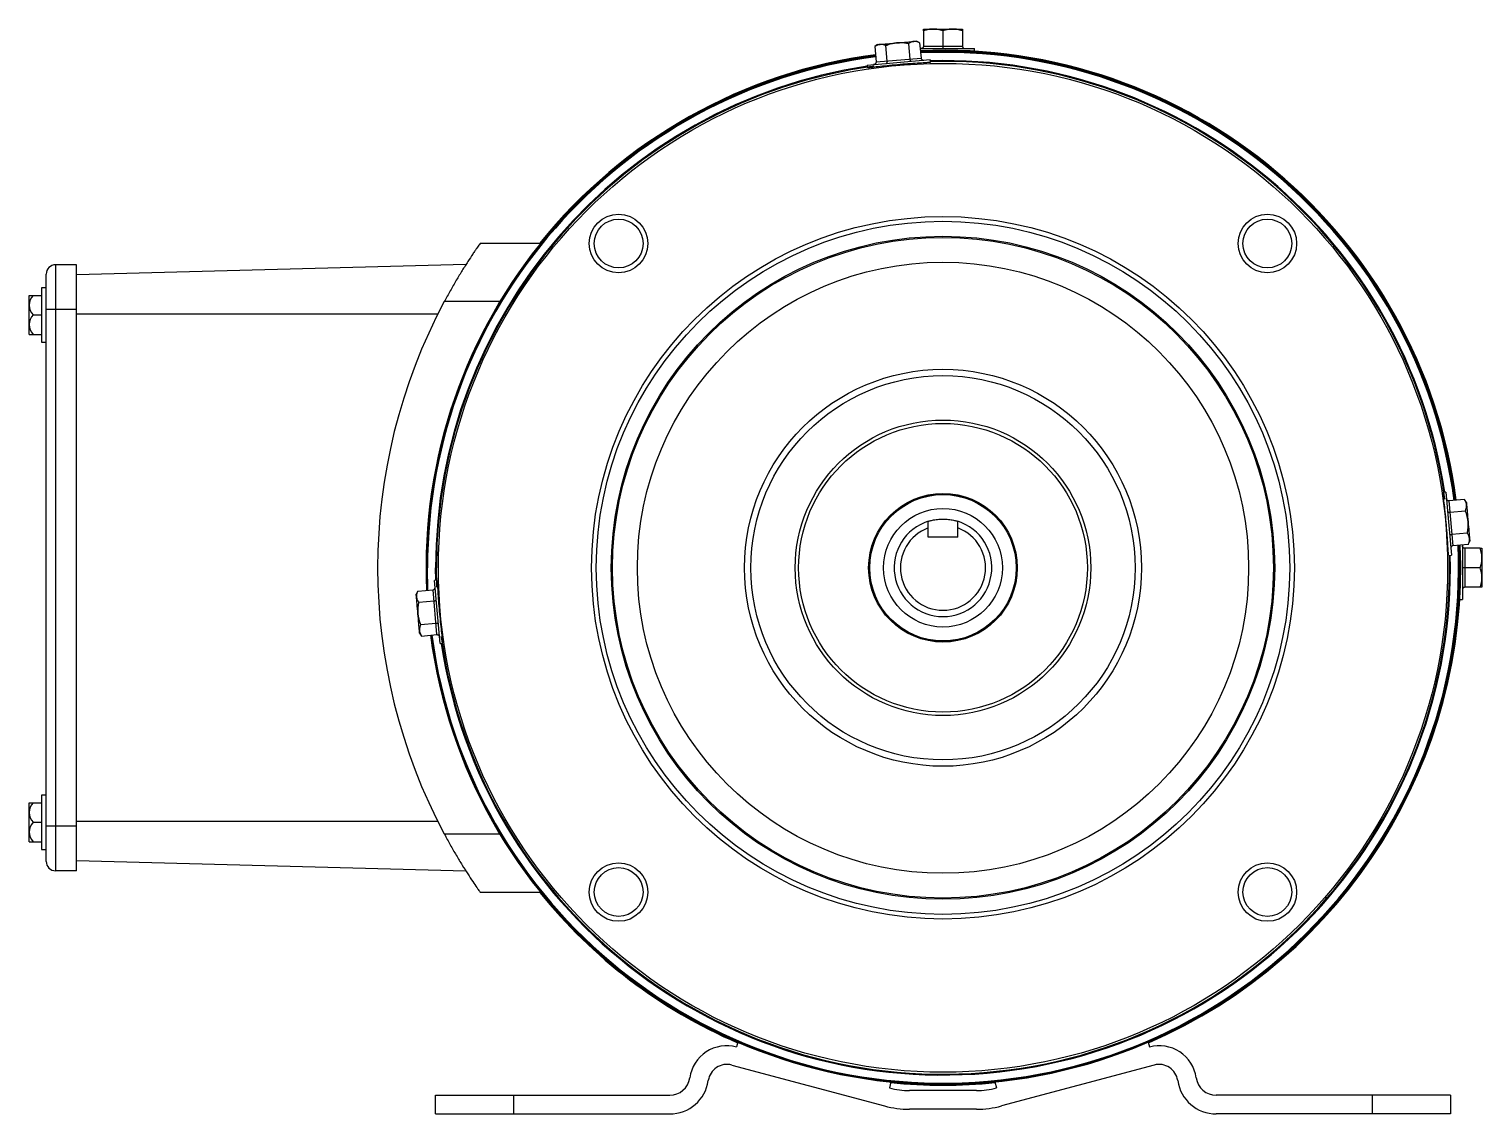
# Paper-space layout '_Right' of a CAD drawing. Header units: inches. Extents: x -5.85 to 3.45, y -3.5 to 3.45.
import ezdxf

# ---------------------------------------------------------------- set-up
doc = ezdxf.new("R2010")
doc.units = ezdxf.units.IN
doc.header["$MEASUREMENT"] = 0

psp = doc.layouts.new('_Right')

# ---------------------------------------------------------------- linework, layer by layer
at = {"color": 7, "linetype": 'Continuous', "lineweight": 25}
for p, q in [((-0.4187, 3.3513), (-0.4371, 3.3384)), ((-0.2213, 3.3573), (-0.2127, 3.2589)), ((-0.1494, 3.3636), (-0.1696, 3.3731)), ((-0.1494, 3.3636), (-0.1408, 3.2652)), ((-0.125, 3.4398), (-0.125, 3.341)), ((0, 3.4398), (0, 3.341)), ((0.125, 3.4398), (0.125, 3.341)), ((-0.437, 3.3385), (-0.4284, 3.24)), ((-0.4284, 3.24), (-0.1408, 3.2652)), ((-0.3565, 3.2463), (-0.3651, 3.3447)), ((-0.1461, 3.326), (0.2028, 3.326)), ((-0.125, 3.341), (0.125, 3.341)), ((0.2028, 3.3088), (0.2028, 3.326)), ((-0.4853, 3.22), (-0.0812, 3.2553)), ((-0.4853, 3.22), (-0.4838, 3.2027)), ((-0.0797, 3.238), (-0.0812, 3.2553)), ((-2.9628, 2.08), (-2.5749, 2.08)), ((-5.7421, -1.881), (-5.7421, 1.881)), ((-5.6821, 1.941), (-5.6821, -1.941)), ((-5.5491, 1.941), (-5.6821, 1.941)), ((-3.0545, 1.9428), (-5.5491, 1.8775)), ((-5.5491, -1.941), (-5.5491, 1.941)), ((-5.7421, 1.794), (-5.7731, 1.794)), ((-5.7731, 1.794), (-5.7731, 1.446)), ((-5.8521, 1.745), (-5.7731, 1.745)), ((-5.8521, 1.495), (-5.8521, 1.745)), ((-5.8251, 1.62), (-5.7731, 1.62)), ((-5.5491, 1.655), (-5.7421, 1.655)), ((-3.2348, 1.625), (-5.5491, 1.625)), ((-5.8521, 1.495), (-5.7731, 1.495)), ((-5.7731, 1.446), (-5.7421, 1.446)), ((3.22, 0.4853), (3.2027, 0.4838)), ((3.22, 0.4853), (3.2553, 0.0812)), ((3.3385, 0.437), (3.24, 0.4284)), ((3.24, 0.4284), (3.2652, 0.1408)), ((3.3513, 0.4187), (3.3384, 0.4371)), ((3.2463, 0.3565), (3.3447, 0.3651)), ((-0.094, 0.1971), (-0.094, 0.2556)), ((0.094, 0.1971), (-0.094, 0.1971)), ((0.094, 0.1971), (0.094, 0.2556)), ((3.3573, 0.2213), (3.2589, 0.2127)), ((3.3636, 0.1494), (3.2652, 0.1408)), ((3.3101, 0), (3.3069, 0.1444)), ((3.326, 0.1461), (3.326, -0.2028)), ((3.341, 0.125), (3.341, -0.125)), ((3.4398, 0.125), (3.341, 0.125)), ((3.3636, 0.1494), (3.3731, 0.1696)), ((3.238, 0.0797), (3.2553, 0.0812)), ((-3.238, -0.0797), (-3.2553, -0.0812)), ((-3.22, -0.4853), (-3.2553, -0.0812)), ((3.4398, 0), (3.341, 0)), ((-3.3636, -0.1494), (-3.3731, -0.1696)), ((-3.3636, -0.1494), (-3.2652, -0.1408)), ((-3.24, -0.4284), (-3.2652, -0.1408)), ((3.4398, -0.125), (3.341, -0.125)), ((-3.3573, -0.2213), (-3.2589, -0.2127)), ((3.3089, -0.2028), (3.326, -0.2028)), ((-3.2463, -0.3565), (-3.3447, -0.3651)), ((-3.3513, -0.4187), (-3.3384, -0.4371)), ((-3.3385, -0.437), (-3.24, -0.4284)), ((-3.22, -0.4853), (-3.2026, -0.4838)), ((-5.7421, -1.456), (-5.7731, -1.456)), ((-5.7731, -1.456), (-5.7731, -1.804)), ((-5.8521, -1.505), (-5.7731, -1.505)), ((-5.8521, -1.755), (-5.8521, -1.505)), ((-5.8251, -1.63), (-5.7731, -1.63)), ((-5.5491, -1.655), (-5.7421, -1.655)), ((-3.2348, -1.625), (-5.5491, -1.625)), ((-5.8521, -1.755), (-5.7731, -1.755)), ((-5.7731, -1.804), (-5.7421, -1.804)), ((-5.5491, -1.941), (-5.6821, -1.941)), ((-3.0545, -1.9428), (-5.5491, -1.8775)), ((-2.5749, -2.08), (-2.9628, -2.08)), ((-1.3136, -3.0383), (-1.3221, -3.0697)), ((1.3136, -3.0383), (1.3221, -3.0697)), ((-1.353, -3.1853), (-0.3743, -3.4475)), ((1.353, -3.1853), (0.3743, -3.4475)), ((-0.333, -3.2933), (-0.3434, -3.332)), ((0.2139, -3.349), (-0.2139, -3.349)), ((0.333, -3.2933), (0.3434, -3.332)), ((-3.25, -3.379), (-1.75, -3.379)), ((-3.25, -3.4986), (-3.25, -3.379)), ((-2.75, -3.379), (-2.75, -3.4986)), ((3.25, -3.379), (1.75, -3.379)), ((2.75, -3.4986), (2.75, -3.379)), ((3.25, -3.379), (3.25, -3.4986)), ((-3.25, -3.4986), (-1.75, -3.4986)), ((0.2139, -3.4686), (-0.2139, -3.4686)), ((3.25, -3.4986), (1.75, -3.4986))]:
    psp.add_line(p, q, dxfattribs=at)
at = {"color": 8, "linetype": 'Continuous', "lineweight": 25}
for p, q in [((-2.8372, 1.705), (-3.1933, 1.705)), ((-3.3036, -0.1441), (-3.3068, 0)), ((-3.298, -0.1437), (-3.3011, 0)), ((-3.2482, -0.0806), (-3.2492, 0)), ((-3.2412, -0.1251), (-3.2436, 0)), ((-3.1933, -1.705), (-2.8372, -1.705))]:
    psp.add_line(p, q, dxfattribs=at)
at = {"color": 7, "linetype": 'Continuous', "lineweight": 25}
for centre, radius in [((0, 0), 3.2312), ((-2.0771, 2.0771), 0.1875), ((0, 0), 2.25), ((-2.0771, 2.0771), 0.1562), ((2.0771, 2.0771), 0.1875), ((2.0771, 2.0771), 0.1562), ((0, 0), 2.22), ((0, 0), 2.1238), ((0, 0), 2.1158), ((0, 0), 1.9571), ((0, 0), 1.2714), ((0, 0), 1.2307), ((0, 0), 0.9465), ((0, 0), 0.9245), ((0, 0), 0.476), ((0, 0), 0.4696), ((0, 0), 0.469), ((0, 0), 0.38), ((-2.0771, -2.0771), 0.1875), ((-2.0771, -2.0771), 0.1562), ((2.0771, -2.0771), 0.1875), ((2.0771, -2.0771), 0.1562)]:
    psp.add_circle(centre, radius, dxfattribs=at)
for centre, radius, start, end in [((0, 0), 3.3101, 97.49919, 182.50081), ((0, 0), 3.315, 97.49549, 141.13769), ((0, 0), 3.315, 7.49549, 92.50451), ((0, 0), 3.3101, 7.49919, 92.50081), ((-5.6821, 1.881), 0.06, 90, 180), ((-5.7638, 1.6814), 0.0883, 133.9815, 179.31463), ((-5.7638, 1.6836), 0.0883, 180.68537, 226.0185), ((0, 0), 3.62, 151.90113, 208.09887), ((-5.7638, 1.5564), 0.0883, 133.9815, 179.31463), ((-5.7638, 1.5586), 0.0883, 180.68537, 226.0185), ((0, 0), 0.3124, 107.51289, 72.48711), ((0, 0), 0.2724, 110.18866, 69.81134), ((0, 0), 3.315, 293.36962, 2.50451), ((0, 0), 3.3101, 187.49919, 0), ((-5.7638, -1.5686), 0.0883, 133.9815, 179.31463), ((-5.7638, -1.5664), 0.0883, 180.68537, 226.0185), ((-5.7638, -1.6936), 0.0883, 133.9815, 179.31463), ((-5.7638, -1.6914), 0.0883, 180.68537, 226.0185), ((-5.6821, -1.881), 0.06, 180, 270), ((0, 0), 3.315, 218.86231, 246.63038), ((-1.3841, -3.3012), 0.2396, 75, 171.88876), ((1.3841, -3.3012), 0.2396, 8.11124, 105), ((-1.3841, -3.3012), 0.12, 75, 171.88876), ((1.3841, -3.3012), 0.12, 8.11124, 105), ((-1.75, -3.249), 0.13, 270, 351.88876), ((-1.75, -3.249), 0.2496, 270, 351.88876), ((-0.2139, -2.849), 0.5, 255, 270), ((0, 0), 3.315, 264.21267, 275.78733), ((0.2139, -2.849), 0.5, 270, 285), ((1.75, -3.249), 0.2496, 188.11124, 270), ((1.75, -3.249), 0.13, 188.11124, 270), ((-0.2139, -2.849), 0.6196, 255, 270), ((0.2139, -2.849), 0.6196, 270, 285)]:
    psp.add_arc(centre, radius, start, end, dxfattribs=at)
at = {"color": 8, "linetype": 'Continuous', "lineweight": 25}
for radius, start, end in [(3.3068, 97.50169, 180), (3.3011, 97.50597, 180), (3.3068, 7.50169, 92.49831), (3.3011, 7.50597, 92.49403), (3.2492, 98.57902, 180), (3.2436, 97.82849, 180), (3.2492, 8.57902, 91.42098), (3.2436, 7.77527, 91.41475), (3.3068, 187.50169, 2.49831), (3.3011, 187.50597, 2.49403), (3.2436, 187.83299, 1.41475), (3.2492, 188.57902, 1.42098)]:
    psp.add_arc((0, 0), radius, start, end, dxfattribs=at)
at = {"color": 7, "linetype": 'Continuous', "lineweight": 25}
for points, knots in [([(-0.0625, 3.451), (-0.065, 3.451), (-0.0701, 3.4509), (-0.0777, 3.4503), (-0.0855, 3.4495), (-0.0958, 3.4478), (-0.1091, 3.4448), (-0.1196, 3.4415), (-0.125, 3.4398)], [0, 0, 0, 0, 0.11917, 0.239736, 0.361885, 0.4858, 0.734292, 1, 1, 1, 1]), ([(-0.125, 3.4398), (-0.125, 3.4407), (-0.125, 3.4425), (-0.125, 3.4447), (-0.125, 3.4466), (-0.125, 3.4487), (-0.125, 3.4506), (-0.125, 3.4509), (-0.125, 3.451)], [0, 0, 0, 0, 0.135032, 0.265717, 0.392175, 0.514535, 0.760293, 1, 1, 1, 1]), ([(-0.125, 3.451), (-0.125, 3.451), (-0.1192, 3.451), (-0.0973, 3.451), (-0.0814, 3.451), (-0.0625, 3.451)], [0, 0, 0, 0, 0.5, 0.5, 1, 1, 1, 1]), ([(0, 3.4398), (-0.0027, 3.4407), (-0.0082, 3.4425), (-0.0162, 3.4447), (-0.0241, 3.4466), (-0.0344, 3.4487), (-0.0471, 3.4506), (-0.0574, 3.4509), (-0.0625, 3.451)], [0, 0, 0, 0, 0.134916, 0.265485, 0.391827, 0.514071, 0.760071, 1, 1, 1, 1]), ([(-0.0625, 3.451), (-0.0436, 3.451), (-0.0218, 3.451), (0.0218, 3.451), (0.0436, 3.451), (0.0625, 3.451)], [0, 0, 0, 0, 0.5, 0.5, 1, 1, 1, 1]), ([(0.0625, 3.451), (0.06, 3.451), (0.0549, 3.4509), (0.0473, 3.4503), (0.0396, 3.4495), (0.0292, 3.4478), (0.0159, 3.4448), (0.0054, 3.4415), (0, 3.4398)], [0, 0, 0, 0, 0.119164, 0.239723, 0.361866, 0.485774, 0.734265, 1, 1, 1, 1]), ([(0.125, 3.4398), (0.1222, 3.4407), (0.1168, 3.4425), (0.1088, 3.4447), (0.1009, 3.4466), (0.0906, 3.4487), (0.0778, 3.4506), (0.0676, 3.4509), (0.0625, 3.451)], [0, 0, 0, 0, 0.135068, 0.265787, 0.392274, 0.514662, 0.760355, 1, 1, 1, 1]), ([(0.0625, 3.451), (0.0814, 3.451), (0.0973, 3.451), (0.1192, 3.451), (0.125, 3.451), (0.125, 3.451)], [0, 0, 0, 0, 0.5, 0.5, 1, 1, 1, 1]), ([(0.125, 3.451), (0.125, 3.451), (0.125, 3.4509), (0.125, 3.4503), (0.125, 3.4495), (0.125, 3.4478), (0.125, 3.4448), (0.125, 3.4415), (0.125, 3.4398)], [0, 0, 0, 0, 0.119134, 0.239661, 0.361771, 0.485644, 0.734213, 1, 1, 1, 1]), ([(-0.402, 3.3527), (-0.4034, 3.3526), (-0.4063, 3.3522), (-0.4107, 3.3513), (-0.4151, 3.35), (-0.4209, 3.3478), (-0.4282, 3.3442), (-0.434, 3.3404), (-0.437, 3.3385)], [0, 0, 0, 0, 0.119134, 0.239661, 0.361771, 0.485644, 0.734213, 1, 1, 1, 1]), ([(-0.402, 3.3527), (-0.3911, 3.3537), (-0.3752, 3.3551), (-0.3376, 3.3584), (-0.3159, 3.3603), (-0.2942, 3.3622)], [0, 0, 0, 0, 0.5, 0.5, 1, 1, 1, 1]), ([(-0.3651, 3.3447), (-0.3667, 3.3455), (-0.37, 3.347), (-0.3748, 3.3488), (-0.3795, 3.3503), (-0.3856, 3.3519), (-0.3931, 3.3531), (-0.3991, 3.3528), (-0.402, 3.3527)], [0, 0, 0, 0, 0.135032, 0.265717, 0.392175, 0.514535, 0.760293, 1, 1, 1, 1]), ([(-0.2942, 3.3622), (-0.297, 3.3619), (-0.3029, 3.3613), (-0.3116, 3.36), (-0.3204, 3.3583), (-0.3322, 3.3556), (-0.3472, 3.3513), (-0.359, 3.347), (-0.3651, 3.3447)], [0, 0, 0, 0, 0.11917, 0.239736, 0.361885, 0.4858, 0.734292, 1, 1, 1, 1]), ([(-0.2942, 3.3622), (-0.2724, 3.3641), (-0.2507, 3.366), (-0.2131, 3.3693), (-0.1972, 3.3706), (-0.1863, 3.3716)], [0, 0, 0, 0, 0.5, 0.5, 1, 1, 1, 1]), ([(-0.2213, 3.3573), (-0.2245, 3.3579), (-0.2309, 3.3591), (-0.2404, 3.3606), (-0.2496, 3.3617), (-0.2616, 3.3627), (-0.2765, 3.3633), (-0.2883, 3.3625), (-0.2942, 3.3622)], [0, 0, 0, 0, 0.1349157, 0.2654853, 0.3918269, 0.5140709, 0.7600707, 1, 1, 1, 1]), ([(-0.1863, 3.3716), (-0.1878, 3.3714), (-0.1907, 3.3711), (-0.195, 3.3702), (-0.1994, 3.3689), (-0.2052, 3.3667), (-0.2126, 3.3631), (-0.2183, 3.3593), (-0.2213, 3.3573)], [0, 0, 0, 0, 0.119164, 0.239723, 0.361866, 0.485774, 0.734265, 1, 1, 1, 1]), ([(-0.1494, 3.3636), (-0.151, 3.3644), (-0.1543, 3.3658), (-0.1592, 3.3677), (-0.1638, 3.3692), (-0.1699, 3.3707), (-0.1775, 3.3719), (-0.1834, 3.3717), (-0.1863, 3.3716)], [0, 0, 0, 0, 0.135068, 0.265787, 0.392274, 0.514662, 0.760355, 1, 1, 1, 1]), ([(-0.2127, 3.2589), (-0.2126, 3.2582), (-0.2124, 3.2567), (-0.212, 3.2546), (-0.2113, 3.2525), (-0.2105, 3.2506), (-0.2094, 3.2487), (-0.2081, 3.247), (-0.2065, 3.2457), (-0.2047, 3.2447), (-0.2034, 3.2447), (-0.2027, 3.2447)], [0, 0, 0, 0, 0.084476, 0.171269, 0.260932, 0.353968, 0.450828, 0.574732, 0.714344, 0.833102, 1, 1, 1, 1]), ([(-0.1408, 3.2652), (-0.1407, 3.2644), (-0.1405, 3.263), (-0.1397, 3.2609), (-0.1386, 3.2589), (-0.1372, 3.257), (-0.1352, 3.2552), (-0.1326, 3.2536), (-0.1296, 3.2524), (-0.1261, 3.2516), (-0.1236, 3.2517), (-0.1222, 3.2517)], [0, 0, 0, 0, 0.084476, 0.171269, 0.260932, 0.353968, 0.450828, 0.574732, 0.714344, 0.833102, 1, 1, 1, 1]), ([(-0.125, 3.341), (-0.125, 3.3403), (-0.1251, 3.3388), (-0.1256, 3.3367), (-0.1264, 3.3346), (-0.1275, 3.3326), (-0.1291, 3.3306), (-0.1312, 3.3288), (-0.1337, 3.3273), (-0.1367, 3.3262), (-0.1388, 3.3261), (-0.14, 3.326)], [0, 0, 0, 0, 0.084477, 0.171274, 0.260945, 0.353994, 0.45087, 0.574655, 0.714328, 0.833072, 1, 1, 1, 1]), ([(0, 3.341), (0, 3.3403), (0, 3.3388), (0, 3.3367), (0, 3.3346), (0, 3.3326), (0, 3.3306), (0, 3.3288), (0, 3.3273), (0, 3.3262), (0, 3.3261), (0, 3.326)], [0, 0, 0, 0, 0.084477, 0.171274, 0.260945, 0.353994, 0.45087, 0.574655, 0.714328, 0.833072, 1, 1, 1, 1]), ([(0.125, 3.341), (0.125, 3.3403), (0.1251, 3.3388), (0.1256, 3.3367), (0.1264, 3.3346), (0.1275, 3.3326), (0.1291, 3.3306), (0.1312, 3.3288), (0.1337, 3.3273), (0.1367, 3.3262), (0.1388, 3.3261), (0.14, 3.326)], [0, 0, 0, 0, 0.0844767, 0.1712737, 0.260945, 0.3539937, 0.4508699, 0.574655, 0.7143281, 0.8330716, 1, 1, 1, 1]), ([(-0.0815, 3.2378), (-0.0822, 3.2375), (-0.0837, 3.2367), (-0.113, 3.2349), (-0.1609, 3.2321), (-0.2232, 3.2279), (-0.2918, 3.2223), (-0.3592, 3.2157), (-0.4181, 3.2091), (-0.4605, 3.2042), (-0.4829, 3.2018), (-0.4814, 3.2026), (-0.481, 3.2029)], [0, 0, 0, 0, 0.086065, 0.19324, 0.300492, 0.407882, 0.515253, 0.622528, 0.72982, 0.83721, 0.944578, 1, 1, 1, 1]), ([(-0.4284, 3.24), (-0.4283, 3.2393), (-0.4283, 3.2378), (-0.4286, 3.2356), (-0.4294, 3.2335), (-0.4305, 3.2314), (-0.4321, 3.2293), (-0.4344, 3.2272), (-0.4371, 3.2255), (-0.4405, 3.2241), (-0.4429, 3.2238), (-0.4443, 3.2235)], [0, 0, 0, 0, 0.0844767, 0.1712737, 0.260945, 0.3539937, 0.4508699, 0.574655, 0.7143281, 0.8330716, 1, 1, 1, 1]), ([(-0.3638, 3.2306), (-0.3633, 3.2307), (-0.3624, 3.2308), (-0.3613, 3.2315), (-0.3601, 3.2324), (-0.3589, 3.2338), (-0.3577, 3.2361), (-0.3568, 3.239), (-0.3563, 3.2426), (-0.3564, 3.2451), (-0.3565, 3.2463)], [0, 0, 0, 0, 0.11681, 0.212178, 0.286099, 0.425812, 0.549727, 0.708818, 0.858132, 1, 1, 1, 1]), ([(-2.9628, 2.08), (-2.9628, 2.08), (-2.9648, 2.0771), (-2.9706, 2.0688), (-2.973, 2.0653), (-2.9787, 2.0572), (-2.9819, 2.0525), (-2.9891, 2.042), (-2.993, 2.0362), (-3.0016, 2.0236), (-3.0062, 2.0167), (-3.0208, 1.9949), (-3.0314, 1.9788), (-3.0485, 1.9523), (-3.0544, 1.943), (-3.0663, 1.9241), (-3.0724, 1.9144), (-3.0909, 1.8845), (-3.1036, 1.8636), (-3.1294, 1.8198), (-3.1423, 1.7975), (-3.168, 1.7519), (-3.1807, 1.7287), (-3.1933, 1.705)], [0, 0, 0, 0, 0.125, 0.125, 0.1875, 0.1875, 0.25, 0.25, 0.3125, 0.3125, 0.375, 0.375, 0.5, 0.5, 0.5625, 0.5625, 0.625, 0.625, 0.75, 0.75, 0.875, 0.875, 1, 1, 1, 1]), ([(3.2378, 0.0815), (3.2375, 0.0822), (3.2367, 0.0837), (3.2349, 0.113), (3.2321, 0.1609), (3.2279, 0.2232), (3.2223, 0.2918), (3.2157, 0.3592), (3.2091, 0.4181), (3.2042, 0.4605), (3.2018, 0.4829), (3.2026, 0.4814), (3.2029, 0.481)], [0, 0, 0, 0, 0.086065, 0.19324, 0.300492, 0.407882, 0.515253, 0.622528, 0.72982, 0.83721, 0.944578, 1, 1, 1, 1]), ([(3.24, 0.4284), (3.2393, 0.4283), (3.2378, 0.4283), (3.2356, 0.4286), (3.2335, 0.4294), (3.2314, 0.4305), (3.2293, 0.4321), (3.2272, 0.4344), (3.2255, 0.4371), (3.2241, 0.4405), (3.2238, 0.4429), (3.2235, 0.4443)], [0, 0, 0, 0, 0.084477, 0.171274, 0.260945, 0.353994, 0.45087, 0.574655, 0.714328, 0.833072, 1, 1, 1, 1]), ([(3.3527, 0.402), (3.3526, 0.4034), (3.3522, 0.4063), (3.3513, 0.4107), (3.35, 0.4151), (3.3478, 0.4209), (3.3442, 0.4282), (3.3404, 0.434), (3.3385, 0.437)], [0, 0, 0, 0, 0.119134, 0.2396613, 0.3617706, 0.4856436, 0.7342133, 1, 1, 1, 1]), ([(3.3447, 0.3651), (3.3455, 0.3667), (3.347, 0.37), (3.3488, 0.3748), (3.3503, 0.3795), (3.3519, 0.3856), (3.3531, 0.3931), (3.3528, 0.3991), (3.3527, 0.402)], [0, 0, 0, 0, 0.135032, 0.265717, 0.392175, 0.514535, 0.760293, 1, 1, 1, 1]), ([(3.3527, 0.402), (3.3537, 0.3911), (3.3551, 0.3752), (3.3584, 0.3376), (3.3603, 0.3159), (3.3622, 0.2942)], [0, 0, 0, 0, 0.5, 0.5, 1, 1, 1, 1]), ([(-0.094, 0.2979), (-0.094, 0.2979), (-0.0934, 0.2981), (-0.091, 0.2988), (-0.0892, 0.2994), (-0.0844, 0.3008), (-0.0815, 0.3016), (-0.0747, 0.3033), (-0.0708, 0.3043), (-0.0579, 0.3071), (-0.0475, 0.309), (-0.0305, 0.3109), (-0.0246, 0.3115), (-0.0124, 0.3122), (-0.0062, 0.3124), (0.0062, 0.3124), (0.0124, 0.3122), (0.0244, 0.3115), (0.0304, 0.3109), (0.0418, 0.3096), (0.0472, 0.3088), (0.0574, 0.3071), (0.0622, 0.3062), (0.0751, 0.3033), (0.0821, 0.3014), (0.0891, 0.2994), (0.0909, 0.2988), (0.0934, 0.2981), (0.094, 0.2979), (0.094, 0.2979)], [0, 0, 0, 0, 0.0625, 0.0625, 0.125, 0.125, 0.1875, 0.1875, 0.25, 0.25, 0.375, 0.375, 0.4375, 0.4375, 0.5, 0.5, 0.5625, 0.5625, 0.625, 0.625, 0.6875, 0.6875, 0.75, 0.75, 0.875, 0.875, 0.9375, 0.9375, 1, 1, 1, 1]), ([(3.2306, 0.3638), (3.2307, 0.3633), (3.2308, 0.3624), (3.2315, 0.3613), (3.2324, 0.3601), (3.2338, 0.3589), (3.2361, 0.3577), (3.239, 0.3568), (3.2426, 0.3563), (3.2451, 0.3564), (3.2463, 0.3565)], [0, 0, 0, 0, 0.11681, 0.212178, 0.286099, 0.425812, 0.549727, 0.708818, 0.858132, 1, 1, 1, 1]), ([(3.3622, 0.2942), (3.3619, 0.297), (3.3613, 0.3029), (3.36, 0.3116), (3.3583, 0.3204), (3.3556, 0.3322), (3.3513, 0.3472), (3.347, 0.359), (3.3447, 0.3651)], [0, 0, 0, 0, 0.11917, 0.239736, 0.361885, 0.4858, 0.734292, 1, 1, 1, 1]), ([(3.3573, 0.2213), (3.3579, 0.2245), (3.3591, 0.2309), (3.3606, 0.2404), (3.3617, 0.2496), (3.3627, 0.2616), (3.3633, 0.2765), (3.3625, 0.2883), (3.3622, 0.2942)], [0, 0, 0, 0, 0.1349157, 0.2654853, 0.3918269, 0.5140709, 0.7600707, 1, 1, 1, 1]), ([(3.3622, 0.2942), (3.3641, 0.2724), (3.366, 0.2507), (3.3693, 0.2131), (3.3706, 0.1972), (3.3716, 0.1863)], [0, 0, 0, 0, 0.5, 0.5, 1, 1, 1, 1]), ([(3.2589, 0.2127), (3.2582, 0.2126), (3.2567, 0.2124), (3.2546, 0.212), (3.2525, 0.2113), (3.2506, 0.2105), (3.2487, 0.2094), (3.247, 0.2081), (3.2457, 0.2065), (3.2447, 0.2047), (3.2447, 0.2034), (3.2447, 0.2027)], [0, 0, 0, 0, 0.0844762, 0.1712687, 0.2609318, 0.3539682, 0.4508285, 0.5747318, 0.7143439, 0.8331023, 1, 1, 1, 1]), ([(3.3716, 0.1863), (3.3714, 0.1878), (3.3711, 0.1907), (3.3702, 0.195), (3.3689, 0.1994), (3.3667, 0.2052), (3.3631, 0.2126), (3.3593, 0.2183), (3.3573, 0.2213)], [0, 0, 0, 0, 0.119164, 0.239723, 0.361866, 0.485774, 0.734265, 1, 1, 1, 1]), ([(3.3636, 0.1494), (3.3644, 0.151), (3.3658, 0.1543), (3.3677, 0.1592), (3.3692, 0.1638), (3.3707, 0.1699), (3.3719, 0.1775), (3.3717, 0.1834), (3.3716, 0.1863)], [0, 0, 0, 0, 0.135068, 0.265787, 0.392274, 0.514662, 0.760355, 1, 1, 1, 1]), ([(3.2652, 0.1408), (3.2644, 0.1407), (3.263, 0.1405), (3.2609, 0.1397), (3.2589, 0.1386), (3.257, 0.1372), (3.2552, 0.1352), (3.2536, 0.1326), (3.2524, 0.1296), (3.2516, 0.1261), (3.2517, 0.1236), (3.2517, 0.1222)], [0, 0, 0, 0, 0.084476, 0.171269, 0.260932, 0.353968, 0.450828, 0.574732, 0.714344, 0.833102, 1, 1, 1, 1]), ([(3.341, 0.125), (3.3403, 0.125), (3.3388, 0.1251), (3.3367, 0.1256), (3.3346, 0.1264), (3.3326, 0.1275), (3.3306, 0.1291), (3.3288, 0.1312), (3.3273, 0.1337), (3.3262, 0.1367), (3.3261, 0.1388), (3.326, 0.14)], [0, 0, 0, 0, 0.084477, 0.171274, 0.260945, 0.353994, 0.45087, 0.574655, 0.714328, 0.833072, 1, 1, 1, 1]), ([(3.451, 0.0625), (3.451, 0.065), (3.4509, 0.0701), (3.4503, 0.0777), (3.4495, 0.0855), (3.4478, 0.0958), (3.4448, 0.1091), (3.4415, 0.1196), (3.4398, 0.125)], [0, 0, 0, 0, 0.11917, 0.239736, 0.361885, 0.4858, 0.734292, 1, 1, 1, 1]), ([(3.4398, 0.125), (3.4407, 0.125), (3.4425, 0.125), (3.4447, 0.125), (3.4466, 0.125), (3.4487, 0.125), (3.4506, 0.125), (3.4509, 0.125), (3.451, 0.125)], [0, 0, 0, 0, 0.135032, 0.265717, 0.392175, 0.514535, 0.760293, 1, 1, 1, 1]), ([(3.451, 0.125), (3.451, 0.125), (3.451, 0.1192), (3.451, 0.0973), (3.451, 0.0814), (3.451, 0.0625)], [0, 0, 0, 0, 0.5, 0.5, 1, 1, 1, 1]), ([(3.341, 0), (3.3403, 0), (3.3388, 0), (3.3367, 0), (3.3346, 0), (3.3326, 0), (3.3306, 0), (3.3288, 0), (3.3273, 0), (3.3262, 0), (3.3261, 0), (3.326, 0)], [0, 0, 0, 0, 0.084477, 0.171274, 0.260945, 0.353994, 0.45087, 0.574655, 0.714328, 0.833072, 1, 1, 1, 1]), ([(3.4398, 0), (3.4407, 0.0027), (3.4425, 0.0082), (3.4447, 0.0162), (3.4466, 0.0241), (3.4487, 0.0344), (3.4506, 0.0471), (3.4509, 0.0574), (3.451, 0.0625)], [0, 0, 0, 0, 0.134916, 0.265485, 0.391827, 0.514071, 0.760071, 1, 1, 1, 1]), ([(3.451, 0.0625), (3.451, 0.0436), (3.451, 0.0218), (3.451, -0.0218), (3.451, -0.0436), (3.451, -0.0625)], [0, 0, 0, 0, 0.5, 0.5, 1, 1, 1, 1]), ([(-3.2028, -0.4814), (-3.2026, -0.4812), (-3.202, -0.4809), (-3.2049, -0.4542), (-3.2103, -0.4084), (-3.2169, -0.3474), (-3.2234, -0.2792), (-3.2288, -0.2112), (-3.2327, -0.1509), (-3.2353, -0.1063), (-3.2369, -0.0815), (-3.2375, -0.0821), (-3.2378, -0.0824)], [0, 0, 0, 0, 0.075189, 0.182366, 0.289599, 0.396976, 0.504353, 0.61163, 0.718909, 0.826289, 0.933663, 1, 1, 1, 1]), ([(3.451, -0.0625), (3.451, -0.06), (3.4509, -0.0549), (3.4503, -0.0473), (3.4495, -0.0396), (3.4478, -0.0292), (3.4448, -0.0159), (3.4415, -0.0054), (3.4398, 0)], [0, 0, 0, 0, 0.119164, 0.239723, 0.361866, 0.485774, 0.734265, 1, 1, 1, 1]), ([(3.4398, -0.125), (3.4407, -0.1222), (3.4425, -0.1168), (3.4447, -0.1088), (3.4466, -0.1009), (3.4487, -0.0906), (3.4506, -0.0778), (3.4509, -0.0676), (3.451, -0.0625)], [0, 0, 0, 0, 0.135068, 0.265787, 0.392274, 0.514662, 0.760355, 1, 1, 1, 1]), ([(3.451, -0.0625), (3.451, -0.0814), (3.451, -0.0973), (3.451, -0.1192), (3.451, -0.125), (3.451, -0.125)], [0, 0, 0, 0, 0.5, 0.5, 1, 1, 1, 1]), ([(-3.3636, -0.1494), (-3.3644, -0.151), (-3.3658, -0.1543), (-3.3677, -0.1592), (-3.3692, -0.1638), (-3.3707, -0.1699), (-3.3719, -0.1775), (-3.3717, -0.1834), (-3.3716, -0.1863)], [0, 0, 0, 0, 0.135068, 0.265787, 0.392274, 0.514662, 0.760355, 1, 1, 1, 1]), ([(-3.2652, -0.1408), (-3.2644, -0.1407), (-3.263, -0.1405), (-3.2609, -0.1397), (-3.2589, -0.1386), (-3.257, -0.1372), (-3.2552, -0.1352), (-3.2536, -0.1326), (-3.2524, -0.1296), (-3.2516, -0.1261), (-3.2517, -0.1236), (-3.2517, -0.1222)], [0, 0, 0, 0, 0.084476, 0.171269, 0.260932, 0.353968, 0.450828, 0.574732, 0.714344, 0.833102, 1, 1, 1, 1]), ([(3.341, -0.125), (3.3403, -0.125), (3.3388, -0.1251), (3.3367, -0.1256), (3.3346, -0.1264), (3.3326, -0.1275), (3.3306, -0.1291), (3.3288, -0.1312), (3.3273, -0.1337), (3.3262, -0.1367), (3.3261, -0.1388), (3.326, -0.14)], [0, 0, 0, 0, 0.084477, 0.171274, 0.260945, 0.353994, 0.45087, 0.574655, 0.714328, 0.833072, 1, 1, 1, 1]), ([(3.451, -0.125), (3.451, -0.125), (3.4509, -0.125), (3.4503, -0.125), (3.4495, -0.125), (3.4478, -0.125), (3.4448, -0.125), (3.4415, -0.125), (3.4398, -0.125)], [0, 0, 0, 0, 0.119134, 0.2396613, 0.3617706, 0.4856436, 0.7342133, 1, 1, 1, 1]), ([(-3.3716, -0.1863), (-3.3714, -0.1878), (-3.3711, -0.1907), (-3.3702, -0.195), (-3.3689, -0.1994), (-3.3667, -0.2052), (-3.3631, -0.2126), (-3.3593, -0.2183), (-3.3573, -0.2213)], [0, 0, 0, 0, 0.1191638, 0.2397227, 0.3618656, 0.4857743, 0.7342655, 1, 1, 1, 1]), ([(-3.3622, -0.2942), (-3.3641, -0.2724), (-3.366, -0.2507), (-3.3693, -0.2131), (-3.3706, -0.1972), (-3.3716, -0.1863)], [0, 0, 0, 0, 0.5, 0.5, 1, 1, 1, 1]), ([(-3.3573, -0.2213), (-3.3579, -0.2245), (-3.3591, -0.2309), (-3.3606, -0.2404), (-3.3617, -0.2496), (-3.3627, -0.2616), (-3.3633, -0.2765), (-3.3625, -0.2883), (-3.3622, -0.2942)], [0, 0, 0, 0, 0.134916, 0.265485, 0.391827, 0.514071, 0.760071, 1, 1, 1, 1]), ([(-3.2589, -0.2127), (-3.2582, -0.2126), (-3.2567, -0.2124), (-3.2546, -0.212), (-3.2525, -0.2113), (-3.2506, -0.2105), (-3.2487, -0.2094), (-3.247, -0.2081), (-3.2457, -0.2065), (-3.2447, -0.2047), (-3.2447, -0.2034), (-3.2447, -0.2027)], [0, 0, 0, 0, 0.084476, 0.171269, 0.260932, 0.353968, 0.450828, 0.574732, 0.714344, 0.833102, 1, 1, 1, 1]), ([(-3.3527, -0.402), (-3.3537, -0.3911), (-3.3551, -0.3752), (-3.3584, -0.3376), (-3.3603, -0.3159), (-3.3622, -0.2942)], [0, 0, 0, 0, 0.5, 0.5, 1, 1, 1, 1]), ([(-3.3622, -0.2942), (-3.3619, -0.297), (-3.3613, -0.3029), (-3.36, -0.3116), (-3.3583, -0.3204), (-3.3556, -0.3322), (-3.3513, -0.3472), (-3.347, -0.359), (-3.3447, -0.3651)], [0, 0, 0, 0, 0.11917, 0.239736, 0.361885, 0.4858, 0.734292, 1, 1, 1, 1]), ([(-3.3447, -0.3651), (-3.3455, -0.3667), (-3.347, -0.37), (-3.3488, -0.3748), (-3.3503, -0.3795), (-3.3519, -0.3856), (-3.3531, -0.3931), (-3.3528, -0.3991), (-3.3527, -0.402)], [0, 0, 0, 0, 0.135032, 0.265717, 0.392175, 0.514535, 0.760293, 1, 1, 1, 1]), ([(-3.2306, -0.3638), (-3.2307, -0.3633), (-3.2308, -0.3624), (-3.2315, -0.3613), (-3.2324, -0.3601), (-3.2338, -0.3589), (-3.2361, -0.3577), (-3.239, -0.3568), (-3.2426, -0.3563), (-3.2451, -0.3564), (-3.2463, -0.3565)], [0, 0, 0, 0, 0.11681, 0.212178, 0.286099, 0.425812, 0.549727, 0.708818, 0.858132, 1, 1, 1, 1]), ([(-3.3527, -0.402), (-3.3526, -0.4034), (-3.3522, -0.4063), (-3.3513, -0.4107), (-3.35, -0.4151), (-3.3478, -0.4209), (-3.3442, -0.4282), (-3.3404, -0.434), (-3.3385, -0.437)], [0, 0, 0, 0, 0.119134, 0.239661, 0.361771, 0.485644, 0.734213, 1, 1, 1, 1]), ([(-3.24, -0.4284), (-3.2393, -0.4283), (-3.2378, -0.4283), (-3.2356, -0.4286), (-3.2335, -0.4294), (-3.2314, -0.4305), (-3.2293, -0.4321), (-3.2272, -0.4344), (-3.2255, -0.4371), (-3.2241, -0.4405), (-3.2238, -0.4429), (-3.2235, -0.4443)], [0, 0, 0, 0, 0.084477, 0.171274, 0.260945, 0.353994, 0.45087, 0.574655, 0.714328, 0.833072, 1, 1, 1, 1]), ([(-3.1933, -1.705), (-3.1807, -1.7287), (-3.1679, -1.7519), (-3.1424, -1.7974), (-3.1296, -1.8196), (-3.1103, -1.8521), (-3.1039, -1.8629), (-3.0911, -1.884), (-3.0848, -1.8943), (-3.0664, -1.9242), (-3.0545, -1.943), (-3.0318, -1.9782), (-3.0209, -1.9947), (-3.0015, -2.0238), (-2.9929, -2.0364), (-2.982, -2.0524), (-2.9787, -2.0571), (-2.9731, -2.0652), (-2.9707, -2.0687), (-2.9668, -2.0742), (-2.9653, -2.0764), (-2.9633, -2.0793), (-2.9628, -2.08), (-2.9628, -2.08)], [0, 0, 0, 0, 0.125, 0.125, 0.25, 0.25, 0.3125, 0.3125, 0.375, 0.375, 0.5, 0.5, 0.625, 0.625, 0.75, 0.75, 0.8125, 0.8125, 0.875, 0.875, 0.9375, 0.9375, 1, 1, 1, 1])]:
    psp.add_open_spline(points, degree=3, knots=knots, dxfattribs=at)
for points in [[(-0.4187, 3.3513), (-0.4187, 3.3513), (-0.4129, 3.3518), (-0.402, 3.3527)], [(-0.1863, 3.3716), (-0.1754, 3.3725), (-0.1696, 3.3731), (-0.1696, 3.3731)], [(3.3513, 0.4187), (3.3513, 0.4187), (3.3518, 0.4129), (3.3527, 0.402)], [(-0.094, 0.2556), (-0.094, 0.2698), (-0.094, 0.2839), (-0.094, 0.2979)], [(0.094, 0.2556), (0.094, 0.2698), (0.094, 0.2839), (0.094, 0.2979)], [(3.3716, 0.1863), (3.3725, 0.1754), (3.3731, 0.1696), (3.3731, 0.1696)], [(-3.3716, -0.1863), (-3.3725, -0.1754), (-3.3731, -0.1696), (-3.3731, -0.1696)], [(-3.3513, -0.4187), (-3.3513, -0.4187), (-3.3518, -0.4129), (-3.3527, -0.402)]]:
    psp.add_open_spline(points, degree=3, dxfattribs=at)

doc.saveas('drawing.dxf')
